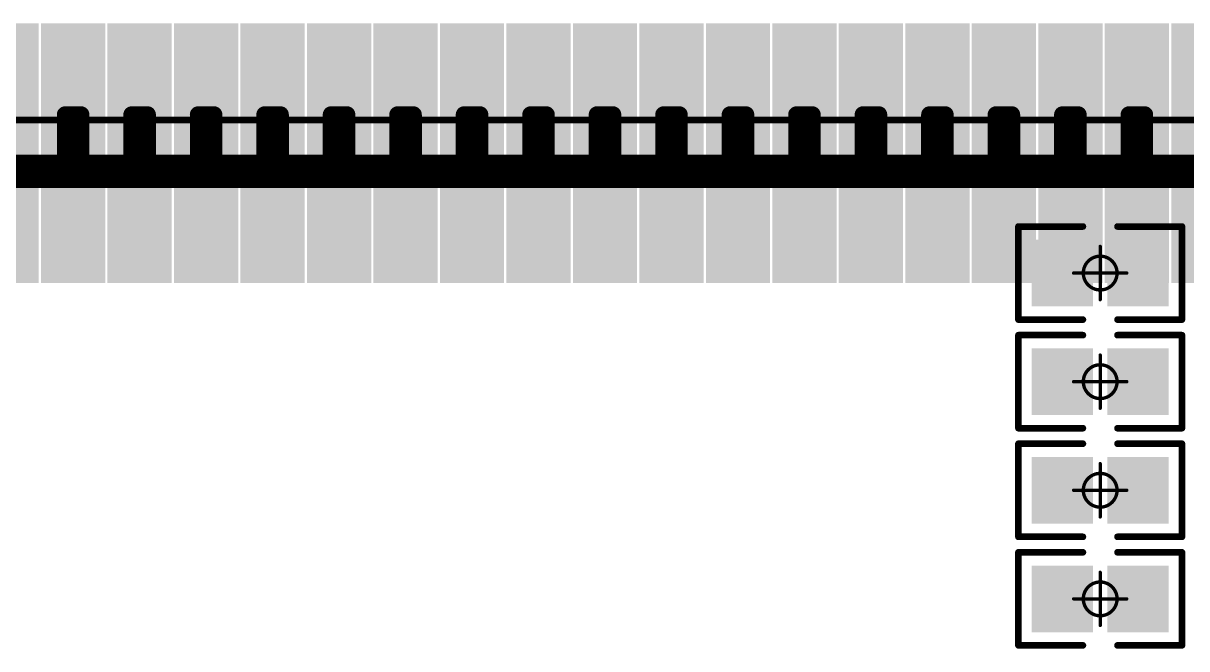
# Model space of a CAD drawing. Header units: millimetres. Extents: x 19.13 to 23.12, y 5.07 to 8.34.
# Drawn here: x 21.4809 to 21.8253, y 6.4922 to 6.6774 of the extents above; entities that cross this region are included whole.
import ezdxf

# ---------------------------------------------------------------- set-up
doc = ezdxf.new("R2010")
doc.units = ezdxf.units.MM
doc.header["$MEASUREMENT"] = 0
for name, color, linetype in [('BottomLayer', 5, 'Continuous'), ('BottomOverlay', 54, 'Continuous'), ('BottomPaste', 16, 'Continuous'), ('BottomSolder', 6, 'Continuous'), ('Mechanical10', 56, 'Continuous'), ('Mechanical15', 56, 'Continuous'), ('TopLayer', 1, 'Continuous'), ('TopPaste', 8, 'Continuous'), ('TopSolder', 216, 'Continuous')]:
    doc.layers.add(name, color=color, linetype=linetype)

# ---------------------------------------------------------------- blocks, each defined once
blk = doc.blocks.new('CON_MINIPEX_075_SMT_RA_M2_KEYM_B_B_104')
at = {"layer": 'Mechanical15', "const_width": 0.00197}
blk.add_lwpolyline([(0.43504, 1.40551), (0.43504, -1.62205)], dxfattribs=at)
blk = doc.blocks.new('R0201_B_339')
at = {"layer": 'BottomLayer'}
for points in [[(-0.01831, -0.00787), (-0.00413, -0.00787), (-0.01831, 0.00787), (-0.00413, 0.00787)], [(0.00413, -0.00787), (0.01831, -0.00787), (0.00413, 0.00787), (0.01831, 0.00787)]]:
    blk.add_solid(points, dxfattribs=at)
at = {"layer": 'BottomOverlay', "const_width": 0.00197}
for points in [[(-0.02421, 0.01378), (-0.00512, 0.01378)], [(-0.02421, -0.01378), (-0.02421, 0.01378)], [(0.00512, 0.01378), (0.02421, 0.01378)], [(0.02421, -0.01378), (0.02421, 0.01378)], [(-0.02421, -0.01378), (-0.00512, -0.01378)], [(0.00512, -0.01378), (0.02421, -0.01378)]]:
    blk.add_lwpolyline(points, dxfattribs=at)
at = {"layer": 'BottomOverlay', "const_width": 0.000984}
for points in [[(-0.0247, 0.01378, 1), (-0.02372, 0.01378, 1)], [(-0.0247, 0.01378, 1), (-0.02372, 0.01378, 1)], [(-0.00561, 0.01378, 1), (-0.00463, 0.01378, 1)], [(0.00463, 0.01378, 1), (0.00561, 0.01378, 1)], [(0.02372, 0.01378, 1), (0.0247, 0.01378, 1)], [(0.02372, 0.01378, 1), (0.0247, 0.01378, 1)], [(-0.0247, -0.01378, 1), (-0.02372, -0.01378, 1)], [(-0.0247, -0.01378, 1), (-0.02372, -0.01378, 1)], [(-0.00561, -0.01378, 1), (-0.00463, -0.01378, 1)], [(0.00463, -0.01378, 1), (0.00561, -0.01378, 1)], [(0.02372, -0.01378, 1), (0.0247, -0.01378, 1)], [(0.02372, -0.01378, 1), (0.0247, -0.01378, 1)]]:
    blk.add_lwpolyline(points, format="xyb", close=True, dxfattribs=at)
at = {"layer": 'BottomPaste'}
for points in [[(-0.01831, -0.00787), (-0.00413, -0.00787), (-0.01831, 0.00787), (-0.00413, 0.00787)], [(0.00413, -0.00787), (0.01831, -0.00787), (0.00413, 0.00787), (0.01831, 0.00787)]]:
    blk.add_solid(points, dxfattribs=at)
at = {"layer": 'BottomSolder'}
for points in [[(-0.02031, -0.00987), (-0.00213, -0.00987), (-0.02031, 0.00987), (-0.00213, 0.00987)], [(0.00213, -0.00987), (0.02031, -0.00987), (0.00213, 0.00987), (0.02031, 0.00987)]]:
    blk.add_solid(points, dxfattribs=at)
at = {"layer": 'Mechanical15', "const_width": 0.001}
for points in [[(0, -0.00787), (0, 0.00787)], [(-0.00787, 0), (0.00787, 0)]]:
    blk.add_lwpolyline(points, dxfattribs=at)
at = {"layer": 'Mechanical15'}
for points, const_width in [([(-0.00025, 0.00787, 1), (0.00025, 0.00787, 1)], 0.0005), ([(0.005, 0, 1), (-0.005, 0, 1)], 0.001), ([(-0.00812, 0, 1), (-0.00762, 0, 1)], 0.0005), ([(-0.00525, 0, 1), (-0.00475, 0, 1)], 0.0005), ([(0.00475, 0, 1), (0.00525, 0, 1)], 0.0005), ([(0.00762, 0, 1), (0.00812, 0, 1)], 0.0005), ([(-0.00025, -0.00787, 1), (0.00025, -0.00787, 1)], 0.0005)]:
    blk.add_lwpolyline(points, format="xyb", close=True, dxfattribs=dict(at, const_width=const_width))
blk = doc.blocks.new('R0201_B_341')
at = {"layer": 'BottomLayer'}
for points in [[(-0.01831, -0.00787), (-0.00413, -0.00787), (-0.01831, 0.00787), (-0.00413, 0.00787)], [(0.00413, -0.00787), (0.01831, -0.00787), (0.00413, 0.00787), (0.01831, 0.00787)]]:
    blk.add_solid(points, dxfattribs=at)
at = {"layer": 'BottomOverlay', "const_width": 0.00197}
for points in [[(-0.02421, 0.01378), (-0.00512, 0.01378)], [(-0.02421, -0.01378), (-0.02421, 0.01378)], [(0.00512, 0.01378), (0.02421, 0.01378)], [(0.02421, -0.01378), (0.02421, 0.01378)], [(-0.02421, -0.01378), (-0.00512, -0.01378)], [(0.00512, -0.01378), (0.02421, -0.01378)]]:
    blk.add_lwpolyline(points, dxfattribs=at)
at = {"layer": 'BottomOverlay', "const_width": 0.000984}
for points in [[(-0.0247, 0.01378, 1), (-0.02372, 0.01378, 1)], [(-0.0247, 0.01378, 1), (-0.02372, 0.01378, 1)], [(-0.00561, 0.01378, 1), (-0.00463, 0.01378, 1)], [(0.00463, 0.01378, 1), (0.00561, 0.01378, 1)], [(0.02372, 0.01378, 1), (0.0247, 0.01378, 1)], [(0.02372, 0.01378, 1), (0.0247, 0.01378, 1)], [(-0.0247, -0.01378, 1), (-0.02372, -0.01378, 1)], [(-0.0247, -0.01378, 1), (-0.02372, -0.01378, 1)], [(-0.00561, -0.01378, 1), (-0.00463, -0.01378, 1)], [(0.00463, -0.01378, 1), (0.00561, -0.01378, 1)], [(0.02372, -0.01378, 1), (0.0247, -0.01378, 1)], [(0.02372, -0.01378, 1), (0.0247, -0.01378, 1)]]:
    blk.add_lwpolyline(points, format="xyb", close=True, dxfattribs=at)
at = {"layer": 'BottomPaste'}
for points in [[(-0.01831, -0.00787), (-0.00413, -0.00787), (-0.01831, 0.00787), (-0.00413, 0.00787)], [(0.00413, -0.00787), (0.01831, -0.00787), (0.00413, 0.00787), (0.01831, 0.00787)]]:
    blk.add_solid(points, dxfattribs=at)
at = {"layer": 'BottomSolder'}
for points in [[(-0.02031, -0.00987), (-0.00213, -0.00987), (-0.02031, 0.00987), (-0.00213, 0.00987)], [(0.00213, -0.00987), (0.02031, -0.00987), (0.00213, 0.00987), (0.02031, 0.00987)]]:
    blk.add_solid(points, dxfattribs=at)
at = {"layer": 'Mechanical15', "const_width": 0.001}
for points in [[(0, -0.00787), (0, 0.00787)], [(-0.00787, 0), (0.00787, 0)]]:
    blk.add_lwpolyline(points, dxfattribs=at)
at = {"layer": 'Mechanical15'}
for points, const_width in [([(-0.00025, 0.00787, 1), (0.00025, 0.00787, 1)], 0.0005), ([(0.005, 0, 1), (-0.005, 0, 1)], 0.001), ([(-0.00812, 0, 1), (-0.00762, 0, 1)], 0.0005), ([(-0.00525, 0, 1), (-0.00475, 0, 1)], 0.0005), ([(0.00475, 0, 1), (0.00525, 0, 1)], 0.0005), ([(0.00762, 0, 1), (0.00812, 0, 1)], 0.0005), ([(-0.00025, -0.00787, 1), (0.00025, -0.00787, 1)], 0.0005)]:
    blk.add_lwpolyline(points, format="xyb", close=True, dxfattribs=dict(at, const_width=const_width))
blk = doc.blocks.new('R0201_B_343')
at = {"layer": 'BottomLayer'}
for points in [[(-0.01831, -0.00787), (-0.00413, -0.00787), (-0.01831, 0.00787), (-0.00413, 0.00787)], [(0.00413, -0.00787), (0.01831, -0.00787), (0.00413, 0.00787), (0.01831, 0.00787)]]:
    blk.add_solid(points, dxfattribs=at)
at = {"layer": 'BottomOverlay', "const_width": 0.00197}
for points in [[(-0.02421, 0.01378), (-0.00512, 0.01378)], [(-0.02421, -0.01378), (-0.02421, 0.01378)], [(0.00512, 0.01378), (0.02421, 0.01378)], [(0.02421, -0.01378), (0.02421, 0.01378)], [(-0.02421, -0.01378), (-0.00512, -0.01378)], [(0.00512, -0.01378), (0.02421, -0.01378)]]:
    blk.add_lwpolyline(points, dxfattribs=at)
at = {"layer": 'BottomOverlay', "const_width": 0.000984}
for points in [[(-0.0247, 0.01378, 1), (-0.02372, 0.01378, 1)], [(-0.0247, 0.01378, 1), (-0.02372, 0.01378, 1)], [(-0.00561, 0.01378, 1), (-0.00463, 0.01378, 1)], [(0.00463, 0.01378, 1), (0.00561, 0.01378, 1)], [(0.02372, 0.01378, 1), (0.0247, 0.01378, 1)], [(0.02372, 0.01378, 1), (0.0247, 0.01378, 1)], [(-0.0247, -0.01378, 1), (-0.02372, -0.01378, 1)], [(-0.0247, -0.01378, 1), (-0.02372, -0.01378, 1)], [(-0.00561, -0.01378, 1), (-0.00463, -0.01378, 1)], [(0.00463, -0.01378, 1), (0.00561, -0.01378, 1)], [(0.02372, -0.01378, 1), (0.0247, -0.01378, 1)], [(0.02372, -0.01378, 1), (0.0247, -0.01378, 1)]]:
    blk.add_lwpolyline(points, format="xyb", close=True, dxfattribs=at)
at = {"layer": 'BottomPaste'}
for points in [[(-0.01831, -0.00787), (-0.00413, -0.00787), (-0.01831, 0.00787), (-0.00413, 0.00787)], [(0.00413, -0.00787), (0.01831, -0.00787), (0.00413, 0.00787), (0.01831, 0.00787)]]:
    blk.add_solid(points, dxfattribs=at)
at = {"layer": 'BottomSolder'}
for points in [[(-0.02031, -0.00987), (-0.00213, -0.00987), (-0.02031, 0.00987), (-0.00213, 0.00987)], [(0.00213, -0.00987), (0.02031, -0.00987), (0.00213, 0.00987), (0.02031, 0.00987)]]:
    blk.add_solid(points, dxfattribs=at)
at = {"layer": 'Mechanical15', "const_width": 0.001}
for points in [[(0, -0.00787), (0, 0.00787)], [(-0.00787, 0), (0.00787, 0)]]:
    blk.add_lwpolyline(points, dxfattribs=at)
at = {"layer": 'Mechanical15'}
for points, const_width in [([(-0.00025, 0.00787, 1), (0.00025, 0.00787, 1)], 0.0005), ([(0.005, 0, 1), (-0.005, 0, 1)], 0.001), ([(-0.00812, 0, 1), (-0.00762, 0, 1)], 0.0005), ([(-0.00525, 0, 1), (-0.00475, 0, 1)], 0.0005), ([(0.00475, 0, 1), (0.00525, 0, 1)], 0.0005), ([(0.00762, 0, 1), (0.00812, 0, 1)], 0.0005), ([(-0.00025, -0.00787, 1), (0.00025, -0.00787, 1)], 0.0005)]:
    blk.add_lwpolyline(points, format="xyb", close=True, dxfattribs=dict(at, const_width=const_width))
blk = doc.blocks.new('R0201_B_348')
at = {"layer": 'BottomLayer'}
for points in [[(-0.01831, -0.00787), (-0.00413, -0.00787), (-0.01831, 0.00787), (-0.00413, 0.00787)], [(0.00413, -0.00787), (0.01831, -0.00787), (0.00413, 0.00787), (0.01831, 0.00787)]]:
    blk.add_solid(points, dxfattribs=at)
at = {"layer": 'BottomOverlay', "const_width": 0.00197}
for points in [[(-0.02421, 0.01378), (-0.00512, 0.01378)], [(-0.02421, -0.01378), (-0.02421, 0.01378)], [(0.00512, 0.01378), (0.02421, 0.01378)], [(0.02421, -0.01378), (0.02421, 0.01378)], [(-0.02421, -0.01378), (-0.00512, -0.01378)], [(0.00512, -0.01378), (0.02421, -0.01378)]]:
    blk.add_lwpolyline(points, dxfattribs=at)
at = {"layer": 'BottomOverlay', "const_width": 0.000984}
for points in [[(-0.0247, 0.01378, 1), (-0.02372, 0.01378, 1)], [(-0.0247, 0.01378, 1), (-0.02372, 0.01378, 1)], [(-0.00561, 0.01378, 1), (-0.00463, 0.01378, 1)], [(0.00463, 0.01378, 1), (0.00561, 0.01378, 1)], [(0.02372, 0.01378, 1), (0.0247, 0.01378, 1)], [(0.02372, 0.01378, 1), (0.0247, 0.01378, 1)], [(-0.0247, -0.01378, 1), (-0.02372, -0.01378, 1)], [(-0.0247, -0.01378, 1), (-0.02372, -0.01378, 1)], [(-0.00561, -0.01378, 1), (-0.00463, -0.01378, 1)], [(0.00463, -0.01378, 1), (0.00561, -0.01378, 1)], [(0.02372, -0.01378, 1), (0.0247, -0.01378, 1)], [(0.02372, -0.01378, 1), (0.0247, -0.01378, 1)]]:
    blk.add_lwpolyline(points, format="xyb", close=True, dxfattribs=at)
at = {"layer": 'BottomPaste'}
for points in [[(-0.01831, -0.00787), (-0.00413, -0.00787), (-0.01831, 0.00787), (-0.00413, 0.00787)], [(0.00413, -0.00787), (0.01831, -0.00787), (0.00413, 0.00787), (0.01831, 0.00787)]]:
    blk.add_solid(points, dxfattribs=at)
at = {"layer": 'BottomSolder'}
for points in [[(-0.02031, -0.00987), (-0.00213, -0.00987), (-0.02031, 0.00987), (-0.00213, 0.00987)], [(0.00213, -0.00987), (0.02031, -0.00987), (0.00213, 0.00987), (0.02031, 0.00987)]]:
    blk.add_solid(points, dxfattribs=at)
at = {"layer": 'Mechanical15', "const_width": 0.001}
for points in [[(0, -0.00787), (0, 0.00787)], [(-0.00787, 0), (0.00787, 0)]]:
    blk.add_lwpolyline(points, dxfattribs=at)
at = {"layer": 'Mechanical15'}
for points, const_width in [([(-0.00025, 0.00787, 1), (0.00025, 0.00787, 1)], 0.0005), ([(0.005, 0, 1), (-0.005, 0, 1)], 0.001), ([(-0.00812, 0, 1), (-0.00762, 0, 1)], 0.0005), ([(-0.00525, 0, 1), (-0.00475, 0, 1)], 0.0005), ([(0.00475, 0, 1), (0.00525, 0, 1)], 0.0005), ([(0.00762, 0, 1), (0.00812, 0, 1)], 0.0005), ([(-0.00025, -0.00787, 1), (0.00025, -0.00787, 1)], 0.0005)]:
    blk.add_lwpolyline(points, format="xyb", close=True, dxfattribs=dict(at, const_width=const_width))
blk = doc.blocks.new('CON_SODIMM_260_SMT_RA_F_P005_484')
at = {"layer": 'Mechanical10', "const_width": 0.00491}
for points in [[(1.32874, 0.00197), (-1.32874, 0.00197)], [(-0.78484, 0.00197), (-0.78484, -0.01732)], [(-0.78012, 0.00197), (-0.78012, -0.01732)], [(-0.76516, 0.00197), (-0.76516, -0.01732)], [(-0.76043, 0.00197), (-0.76043, -0.01732)], [(-0.74547, 0.00197), (-0.74547, -0.01732)], [(-0.74075, 0.00197), (-0.74075, -0.01732)], [(-0.72579, 0.00197), (-0.72579, -0.01732)], [(-0.72106, 0.00197), (-0.72106, -0.01732)], [(-0.7061, 0.00197), (-0.7061, -0.01732)], [(-0.70138, 0.00197), (-0.70138, -0.01732)], [(-0.68642, 0.00197), (-0.68642, -0.01732)], [(-0.68169, 0.00197), (-0.68169, -0.01732)], [(-0.66673, 0.00197), (-0.66673, -0.01732)], [(-0.66201, 0.00197), (-0.66201, -0.01732)], [(-0.64705, 0.00197), (-0.64705, -0.01732)], [(-0.64232, 0.00197), (-0.64232, -0.01732)], [(-0.62736, 0.00197), (-0.62736, -0.01732)], [(-0.62264, 0.00197), (-0.62264, -0.01732)], [(-0.60768, 0.00197), (-0.60768, -0.01732)], [(-0.60295, 0.00197), (-0.60295, -0.01732)], [(-0.58799, 0.00197), (-0.58799, -0.01732)], [(-0.58327, 0.00197), (-0.58327, -0.01732)], [(-0.56831, 0.00197), (-0.56831, -0.01732)], [(-0.56358, 0.00197), (-0.56358, -0.01732)], [(-0.54862, 0.00197), (-0.54862, -0.01732)], [(-0.5439, 0.00197), (-0.5439, -0.01732)], [(-0.52894, 0.00197), (-0.52894, -0.01732)], [(-0.52421, 0.00197), (-0.52421, -0.01732)], [(-0.50925, 0.00197), (-0.50925, -0.01732)], [(-0.50453, 0.00197), (-0.50453, -0.01732)], [(-0.48957, 0.00197), (-0.48957, -0.01732)], [(-0.48484, 0.00197), (-0.48484, -0.01732)], [(-0.46988, 0.00197), (-0.46988, -0.01732)], [(-0.46516, 0.00197), (-0.46516, -0.01732)], [(1.32472, -0.00295), (-1.32472, -0.00295)], [(-0.78012, -0.01732), (-0.78484, -0.01732)], [(-0.76043, -0.01732), (-0.76516, -0.01732)], [(-0.74075, -0.01732), (-0.74547, -0.01732)], [(-0.72106, -0.01732), (-0.72579, -0.01732)], [(-0.70138, -0.01732), (-0.7061, -0.01732)], [(-0.68169, -0.01732), (-0.68642, -0.01732)], [(-0.66201, -0.01732), (-0.66673, -0.01732)], [(-0.64232, -0.01732), (-0.64705, -0.01732)], [(-0.62264, -0.01732), (-0.62736, -0.01732)], [(-0.60295, -0.01732), (-0.60768, -0.01732)], [(-0.58327, -0.01732), (-0.58799, -0.01732)], [(-0.56358, -0.01732), (-0.56831, -0.01732)], [(-0.5439, -0.01732), (-0.54862, -0.01732)], [(-0.52421, -0.01732), (-0.52894, -0.01732)], [(-0.50453, -0.01732), (-0.50925, -0.01732)], [(-0.48484, -0.01732), (-0.48957, -0.01732)], [(-0.46516, -0.01732), (-0.46988, -0.01732)]]:
    blk.add_lwpolyline(points, dxfattribs=at)
at = {"layer": 'Mechanical10', "const_width": 0.00246}
for points in [[(-0.78607, 0.00197, 1), (-0.78361, 0.00197, 1)], [(-0.78135, 0.00197, 1), (-0.77889, 0.00197, 1)], [(-0.76638, 0.00197, 1), (-0.76393, 0.00197, 1)], [(-0.76166, 0.00197, 1), (-0.75921, 0.00197, 1)], [(-0.7467, 0.00197, 1), (-0.74424, 0.00197, 1)], [(-0.74198, 0.00197, 1), (-0.73952, 0.00197, 1)], [(-0.72701, 0.00197, 1), (-0.72456, 0.00197, 1)], [(-0.72229, 0.00197, 1), (-0.71984, 0.00197, 1)], [(-0.70733, 0.00197, 1), (-0.70487, 0.00197, 1)], [(-0.70261, 0.00197, 1), (-0.70015, 0.00197, 1)], [(-0.68764, 0.00197, 1), (-0.68519, 0.00197, 1)], [(-0.68292, 0.00197, 1), (-0.68047, 0.00197, 1)], [(-0.66796, 0.00197, 1), (-0.6655, 0.00197, 1)], [(-0.66324, 0.00197, 1), (-0.66078, 0.00197, 1)], [(-0.64827, 0.00197, 1), (-0.64582, 0.00197, 1)], [(-0.64355, 0.00197, 1), (-0.6411, 0.00197, 1)], [(-0.62859, 0.00197, 1), (-0.62613, 0.00197, 1)], [(-0.62387, 0.00197, 1), (-0.62141, 0.00197, 1)], [(-0.6089, 0.00197, 1), (-0.60645, 0.00197, 1)], [(-0.60418, 0.00197, 1), (-0.60173, 0.00197, 1)], [(-0.58922, 0.00197, 1), (-0.58676, 0.00197, 1)], [(-0.5845, 0.00197, 1), (-0.58204, 0.00197, 1)], [(-0.56953, 0.00197, 1), (-0.56708, 0.00197, 1)], [(-0.56481, 0.00197, 1), (-0.56236, 0.00197, 1)], [(-0.54985, 0.00197, 1), (-0.54739, 0.00197, 1)], [(-0.54513, 0.00197, 1), (-0.54267, 0.00197, 1)], [(-0.53016, 0.00197, 1), (-0.52771, 0.00197, 1)], [(-0.52544, 0.00197, 1), (-0.52299, 0.00197, 1)], [(-0.51048, 0.00197, 1), (-0.50802, 0.00197, 1)], [(-0.50575, 0.00197, 1), (-0.5033, 0.00197, 1)], [(-0.49079, 0.00197, 1), (-0.48834, 0.00197, 1)], [(-0.48607, 0.00197, 1), (-0.48362, 0.00197, 1)], [(-0.47111, 0.00197, 1), (-0.46865, 0.00197, 1)], [(-0.46638, 0.00197, 1), (-0.46393, 0.00197, 1)], [(-0.78607, -0.01732, 1), (-0.78361, -0.01732, 1)], [(-0.78607, -0.01732, 1), (-0.78361, -0.01732, 1)], [(-0.78135, -0.01732, 1), (-0.77889, -0.01732, 1)], [(-0.78135, -0.01732, 1), (-0.77889, -0.01732, 1)], [(-0.76638, -0.01732, 1), (-0.76393, -0.01732, 1)], [(-0.76638, -0.01732, 1), (-0.76393, -0.01732, 1)], [(-0.76166, -0.01732, 1), (-0.75921, -0.01732, 1)], [(-0.76166, -0.01732, 1), (-0.75921, -0.01732, 1)], [(-0.7467, -0.01732, 1), (-0.74424, -0.01732, 1)], [(-0.7467, -0.01732, 1), (-0.74424, -0.01732, 1)], [(-0.74198, -0.01732, 1), (-0.73952, -0.01732, 1)], [(-0.74198, -0.01732, 1), (-0.73952, -0.01732, 1)], [(-0.72701, -0.01732, 1), (-0.72456, -0.01732, 1)], [(-0.72701, -0.01732, 1), (-0.72456, -0.01732, 1)], [(-0.72229, -0.01732, 1), (-0.71984, -0.01732, 1)], [(-0.72229, -0.01732, 1), (-0.71984, -0.01732, 1)], [(-0.70733, -0.01732, 1), (-0.70487, -0.01732, 1)], [(-0.70733, -0.01732, 1), (-0.70487, -0.01732, 1)], [(-0.70261, -0.01732, 1), (-0.70015, -0.01732, 1)], [(-0.70261, -0.01732, 1), (-0.70015, -0.01732, 1)], [(-0.68764, -0.01732, 1), (-0.68519, -0.01732, 1)], [(-0.68764, -0.01732, 1), (-0.68519, -0.01732, 1)], [(-0.68292, -0.01732, 1), (-0.68047, -0.01732, 1)], [(-0.68292, -0.01732, 1), (-0.68047, -0.01732, 1)], [(-0.66796, -0.01732, 1), (-0.6655, -0.01732, 1)], [(-0.66796, -0.01732, 1), (-0.6655, -0.01732, 1)], [(-0.66324, -0.01732, 1), (-0.66078, -0.01732, 1)], [(-0.66324, -0.01732, 1), (-0.66078, -0.01732, 1)], [(-0.64827, -0.01732, 1), (-0.64582, -0.01732, 1)], [(-0.64827, -0.01732, 1), (-0.64582, -0.01732, 1)], [(-0.64355, -0.01732, 1), (-0.6411, -0.01732, 1)], [(-0.64355, -0.01732, 1), (-0.6411, -0.01732, 1)], [(-0.62859, -0.01732, 1), (-0.62613, -0.01732, 1)], [(-0.62859, -0.01732, 1), (-0.62613, -0.01732, 1)], [(-0.62387, -0.01732, 1), (-0.62141, -0.01732, 1)], [(-0.62387, -0.01732, 1), (-0.62141, -0.01732, 1)], [(-0.6089, -0.01732, 1), (-0.60645, -0.01732, 1)], [(-0.6089, -0.01732, 1), (-0.60645, -0.01732, 1)], [(-0.60418, -0.01732, 1), (-0.60173, -0.01732, 1)], [(-0.60418, -0.01732, 1), (-0.60173, -0.01732, 1)], [(-0.58922, -0.01732, 1), (-0.58676, -0.01732, 1)], [(-0.58922, -0.01732, 1), (-0.58676, -0.01732, 1)], [(-0.5845, -0.01732, 1), (-0.58204, -0.01732, 1)], [(-0.5845, -0.01732, 1), (-0.58204, -0.01732, 1)], [(-0.56953, -0.01732, 1), (-0.56708, -0.01732, 1)], [(-0.56953, -0.01732, 1), (-0.56708, -0.01732, 1)], [(-0.56481, -0.01732, 1), (-0.56236, -0.01732, 1)], [(-0.56481, -0.01732, 1), (-0.56236, -0.01732, 1)], [(-0.54985, -0.01732, 1), (-0.54739, -0.01732, 1)], [(-0.54985, -0.01732, 1), (-0.54739, -0.01732, 1)], [(-0.54513, -0.01732, 1), (-0.54267, -0.01732, 1)], [(-0.54513, -0.01732, 1), (-0.54267, -0.01732, 1)], [(-0.53016, -0.01732, 1), (-0.52771, -0.01732, 1)], [(-0.53016, -0.01732, 1), (-0.52771, -0.01732, 1)], [(-0.52544, -0.01732, 1), (-0.52299, -0.01732, 1)], [(-0.52544, -0.01732, 1), (-0.52299, -0.01732, 1)], [(-0.51048, -0.01732, 1), (-0.50802, -0.01732, 1)], [(-0.51048, -0.01732, 1), (-0.50802, -0.01732, 1)], [(-0.50575, -0.01732, 1), (-0.5033, -0.01732, 1)], [(-0.50575, -0.01732, 1), (-0.5033, -0.01732, 1)], [(-0.49079, -0.01732, 1), (-0.48834, -0.01732, 1)], [(-0.49079, -0.01732, 1), (-0.48834, -0.01732, 1)], [(-0.48607, -0.01732, 1), (-0.48362, -0.01732, 1)], [(-0.48607, -0.01732, 1), (-0.48362, -0.01732, 1)], [(-0.47111, -0.01732, 1), (-0.46865, -0.01732, 1)], [(-0.47111, -0.01732, 1), (-0.46865, -0.01732, 1)], [(-0.46638, -0.01732, 1), (-0.46393, -0.01732, 1)], [(-0.46638, -0.01732, 1), (-0.46393, -0.01732, 1)]]:
    blk.add_lwpolyline(points, format="xyb", close=True, dxfattribs=at)
at = {"layer": 'TopLayer'}
for points in [[(-0.79665, 0.02854), (-0.80768, 0.02854), (-0.79665, -0.04035), (-0.80768, -0.04035)], [(-0.77697, 0.02854), (-0.78799, 0.02854), (-0.77697, -0.04035), (-0.78799, -0.04035)], [(-0.75728, 0.02854), (-0.76831, 0.02854), (-0.75728, -0.04035), (-0.76831, -0.04035)], [(-0.7376, 0.02854), (-0.74862, 0.02854), (-0.7376, -0.04035), (-0.74862, -0.04035)], [(-0.71791, 0.02854), (-0.72894, 0.02854), (-0.71791, -0.04035), (-0.72894, -0.04035)], [(-0.69823, 0.02854), (-0.70925, 0.02854), (-0.69823, -0.04035), (-0.70925, -0.04035)], [(-0.67854, 0.02854), (-0.68957, 0.02854), (-0.67854, -0.04035), (-0.68957, -0.04035)], [(-0.65886, 0.02854), (-0.66988, 0.02854), (-0.65886, -0.04035), (-0.66988, -0.04035)], [(-0.63917, 0.02854), (-0.6502, 0.02854), (-0.63917, -0.04035), (-0.6502, -0.04035)], [(-0.61949, 0.02854), (-0.63051, 0.02854), (-0.61949, -0.04035), (-0.63051, -0.04035)], [(-0.5998, 0.02854), (-0.61083, 0.02854), (-0.5998, -0.04035), (-0.61083, -0.04035)], [(-0.58012, 0.02854), (-0.59114, 0.02854), (-0.58012, -0.04035), (-0.59114, -0.04035)], [(-0.56043, 0.02854), (-0.57146, 0.02854), (-0.56043, -0.04035), (-0.57146, -0.04035)], [(-0.54075, 0.02854), (-0.55177, 0.02854), (-0.54075, -0.04035), (-0.55177, -0.04035)], [(-0.52106, 0.02854), (-0.53209, 0.02854), (-0.52106, -0.04035), (-0.53209, -0.04035)], [(-0.50138, 0.02854), (-0.5124, 0.02854), (-0.50138, -0.04035), (-0.5124, -0.04035)], [(-0.48169, 0.02854), (-0.49272, 0.02854), (-0.48169, -0.04035), (-0.49272, -0.04035)], [(-0.46201, 0.02854), (-0.47303, 0.02854), (-0.46201, -0.04035), (-0.47303, -0.04035)], [(-0.44232, 0.02854), (-0.45335, 0.02854), (-0.44232, -0.04035), (-0.45335, -0.04035)]]:
    blk.add_solid(points, dxfattribs=at)
at = {"layer": 'TopPaste'}
for points in [[(-0.79665, 0.02854), (-0.80768, 0.02854), (-0.79665, -0.04035), (-0.80768, -0.04035)], [(-0.77697, 0.02854), (-0.78799, 0.02854), (-0.77697, -0.04035), (-0.78799, -0.04035)], [(-0.75728, 0.02854), (-0.76831, 0.02854), (-0.75728, -0.04035), (-0.76831, -0.04035)], [(-0.7376, 0.02854), (-0.74862, 0.02854), (-0.7376, -0.04035), (-0.74862, -0.04035)], [(-0.71791, 0.02854), (-0.72894, 0.02854), (-0.71791, -0.04035), (-0.72894, -0.04035)], [(-0.69823, 0.02854), (-0.70925, 0.02854), (-0.69823, -0.04035), (-0.70925, -0.04035)], [(-0.67854, 0.02854), (-0.68957, 0.02854), (-0.67854, -0.04035), (-0.68957, -0.04035)], [(-0.65886, 0.02854), (-0.66988, 0.02854), (-0.65886, -0.04035), (-0.66988, -0.04035)], [(-0.63917, 0.02854), (-0.6502, 0.02854), (-0.63917, -0.04035), (-0.6502, -0.04035)], [(-0.61949, 0.02854), (-0.63051, 0.02854), (-0.61949, -0.04035), (-0.63051, -0.04035)], [(-0.5998, 0.02854), (-0.61083, 0.02854), (-0.5998, -0.04035), (-0.61083, -0.04035)], [(-0.58012, 0.02854), (-0.59114, 0.02854), (-0.58012, -0.04035), (-0.59114, -0.04035)], [(-0.56043, 0.02854), (-0.57146, 0.02854), (-0.56043, -0.04035), (-0.57146, -0.04035)], [(-0.54075, 0.02854), (-0.55177, 0.02854), (-0.54075, -0.04035), (-0.55177, -0.04035)], [(-0.52106, 0.02854), (-0.53209, 0.02854), (-0.52106, -0.04035), (-0.53209, -0.04035)], [(-0.50138, 0.02854), (-0.5124, 0.02854), (-0.50138, -0.04035), (-0.5124, -0.04035)], [(-0.48169, 0.02854), (-0.49272, 0.02854), (-0.48169, -0.04035), (-0.49272, -0.04035)], [(-0.46201, 0.02854), (-0.47303, 0.02854), (-0.46201, -0.04035), (-0.47303, -0.04035)], [(-0.44232, 0.02854), (-0.45335, 0.02854), (-0.44232, -0.04035), (-0.45335, -0.04035)]]:
    blk.add_solid(points, dxfattribs=at)
at = {"layer": 'TopSolder'}
for points in [[(-0.79265, 0.03254), (-0.81168, 0.03254), (-0.79265, -0.04435), (-0.81168, -0.04435)], [(-0.77297, 0.03254), (-0.79199, 0.03254), (-0.77297, -0.04435), (-0.79199, -0.04435)], [(-0.75328, 0.03254), (-0.77231, 0.03254), (-0.75328, -0.04435), (-0.77231, -0.04435)], [(-0.7336, 0.03254), (-0.75262, 0.03254), (-0.7336, -0.04435), (-0.75262, -0.04435)], [(-0.71391, 0.03254), (-0.73294, 0.03254), (-0.71391, -0.04435), (-0.73294, -0.04435)], [(-0.69423, 0.03254), (-0.71325, 0.03254), (-0.69423, -0.04435), (-0.71325, -0.04435)], [(-0.67454, 0.03254), (-0.69357, 0.03254), (-0.67454, -0.04435), (-0.69357, -0.04435)], [(-0.65486, 0.03254), (-0.67388, 0.03254), (-0.65486, -0.04435), (-0.67388, -0.04435)], [(-0.63517, 0.03254), (-0.6542, 0.03254), (-0.63517, -0.04435), (-0.6542, -0.04435)], [(-0.61549, 0.03254), (-0.63451, 0.03254), (-0.61549, -0.04435), (-0.63451, -0.04435)], [(-0.5958, 0.03254), (-0.61483, 0.03254), (-0.5958, -0.04435), (-0.61483, -0.04435)], [(-0.57612, 0.03254), (-0.59514, 0.03254), (-0.57612, -0.04435), (-0.59514, -0.04435)], [(-0.55643, 0.03254), (-0.57546, 0.03254), (-0.55643, -0.04435), (-0.57546, -0.04435)], [(-0.53675, 0.03254), (-0.55577, 0.03254), (-0.53675, -0.04435), (-0.55577, -0.04435)], [(-0.51706, 0.03254), (-0.53609, 0.03254), (-0.51706, -0.04435), (-0.53609, -0.04435)], [(-0.49738, 0.03254), (-0.5164, 0.03254), (-0.49738, -0.04435), (-0.5164, -0.04435)], [(-0.47769, 0.03254), (-0.49672, 0.03254), (-0.47769, -0.04435), (-0.49672, -0.04435)], [(-0.45801, 0.03254), (-0.47703, 0.03254), (-0.45801, -0.04435), (-0.47703, -0.04435)], [(-0.43832, 0.03254), (-0.45735, 0.03254), (-0.43832, -0.04435), (-0.45735, -0.04435)]]:
    blk.add_solid(points, dxfattribs=at)

msp = doc.modelspace()

# ---------------------------------------------------------------- block references
for name, p, rotation in [('CON_SODIMM_260_SMT_RA_F_P005_484', (21.0281, 6.63303), 180), ('CON_MINIPEX_075_SMT_RA_M2_KEYM_B_B_104', (20.91058, 7.08374), 270), ('R0201_B_348', (21.79972, 6.60343), 360), ('R0201_B_343', (21.79972, 6.57127), 360), ('R0201_B_341', (21.79972, 6.53912), 360), ('R0201_B_339', (21.79972, 6.50697), 360)]:
    msp.add_blockref(name, p, dxfattribs=dict(rotation=rotation))

doc.saveas('drawing.dxf')
